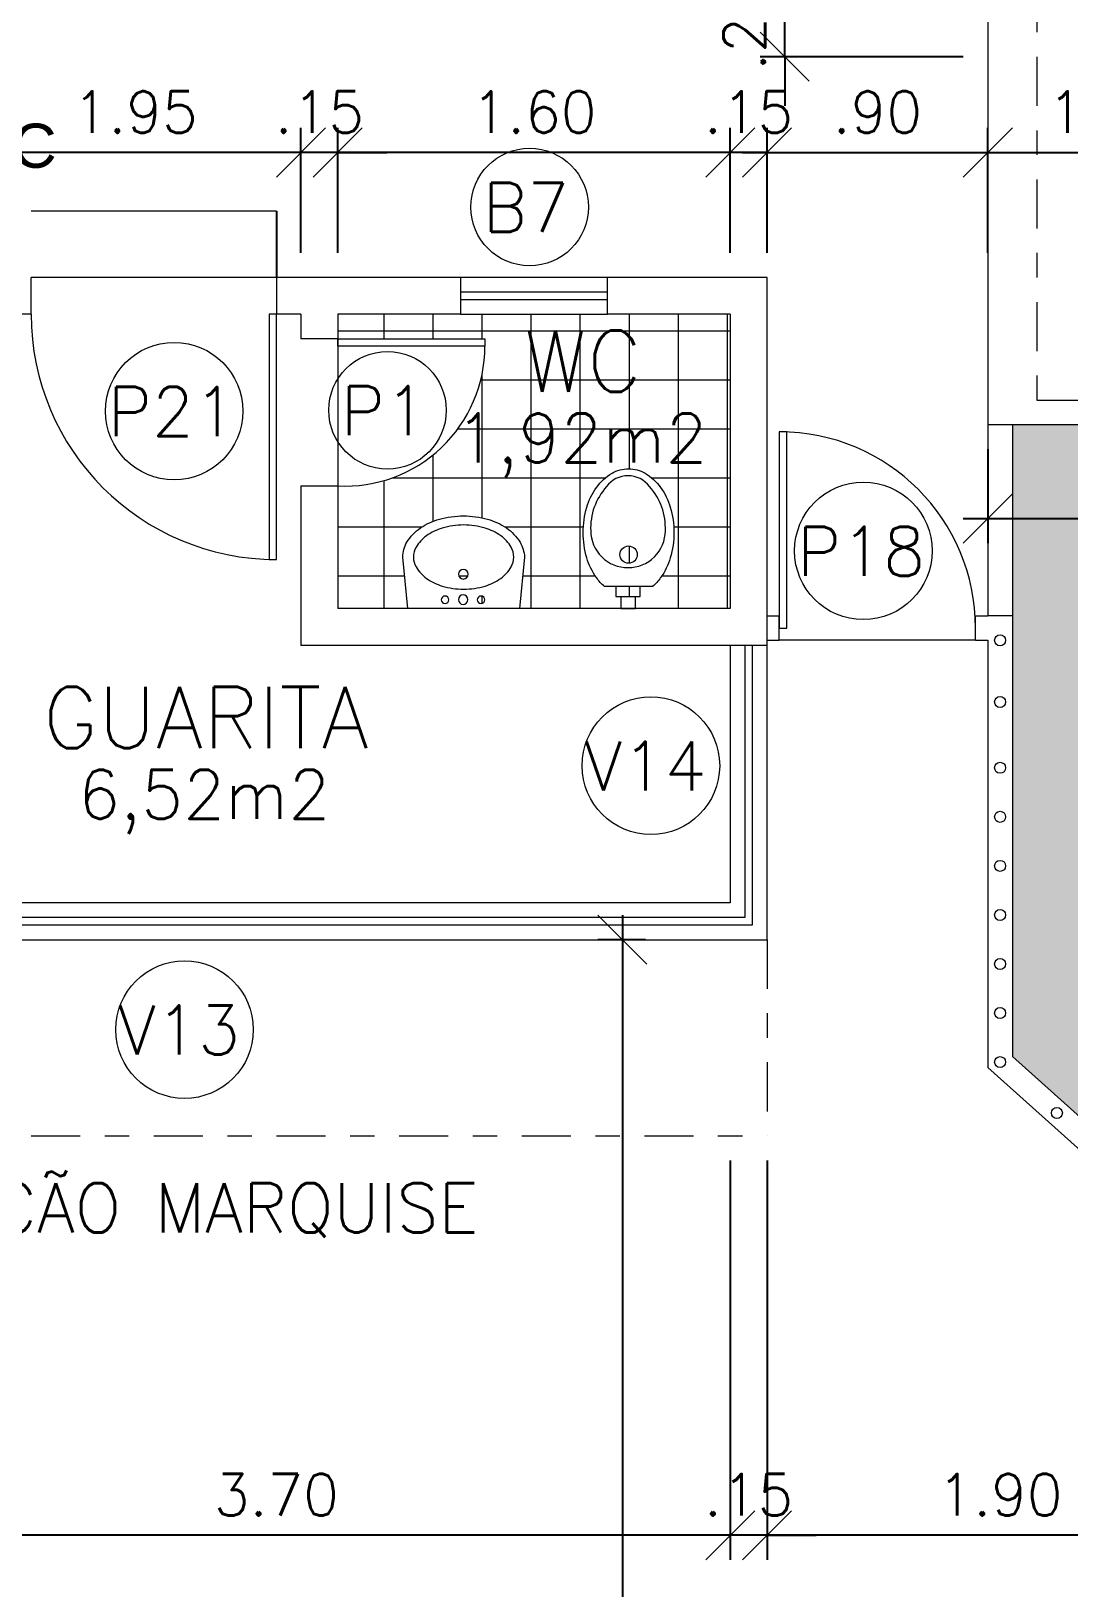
# Model space of a CAD drawing. Header units: millimetres. Extents: x 521 to 1055, y 261 to 520.
# Drawn here: x 581.42 to 585.65, y 455.47 to 461.82 of the extents above; entities that cross this region are included whole.
import ezdxf
from ezdxf.enums import TextEntityAlignment as Align

# ---------------------------------------------------------------- set-up
doc = ezdxf.new("R2010")
doc.units = ezdxf.units.MM
doc.linetypes.add('CONTINU', pattern=[0])
doc.linetypes.add('DASHDOT', pattern=[1, 0.5, -0.25, 0, -0.25])
doc.layers.add('0.1', color=8, linetype='Continuous', lineweight=13)
doc.layers.add('ppci', color=8, linetype='Continuous')
doc.styles.add('ROMANS', font='romans')
doc.styles.get("Standard").update_dxf_attribs({"font": 'romans.shx'})
doc.styles.add('STYLE1', font='sanss___.ttf')
doc.dimstyles.new('Fares Eng - 50', dxfattribs={"dimscale": 2, "dimtxt": 0.085, "dimasz": 0.1, "dimexe": 0.05, "dimexo": 0.05, "dimgap": 0.04, "dimtad": 1, "dimzin": 4, "dimdsep": 46, "dimtxsty": 'ROMANS', "dimblk1": 'OBLIQUE', "dimblk2": 'OBLIQUE', "dimsah": 1, "dimcen": 0.05, "dimdle": 0.05, "dimclrd": 8, "dimclre": 8, "dimclrt": 8, "dimaunit": 1, "dimadec": 0, "dimazin": 0, "dimtfac": 1, "dimtix": 1, "dimtmove": 2, "dimatfit": 0, "dimldrblk": 'OPEN90', "dimfxl": 1, "dimtolj": 1, "dimtzin": 0, "dimarcsym": 0})

# ---------------------------------------------------------------- blocks, each defined once
blk = doc.blocks.new('P60')
at = {"color": 252}
blk.add_lwpolyline([(-0.6000000000000227, 0.05960000000008298), (0, 0.05960000000008298), (0, 0.03000000000000114), (-0.6000000000000227, 0.03000000000000114)], close=True, dxfattribs=at)
at = {"color": 8}
blk.add_arc((-0.02886986666674457, 0.05960000000008306), 0.5711301333332781, 87.10253993610587, 180, dxfattribs=at)
blk = doc.blocks.new('Vaso')
for points in [[(0.02999999999997272, -0.04999999999995453), (0.02999999999997272, 0), (-0.02999999999997272, 0), (-0.02999999999997272, -0.04999999999995453)], [(0.04999999999995453, -0.09000000000014552), (0.04999999999995453, -0.04999999999995453), (-0.04999999999995453, -0.04999999999995453), (-0.04999999999995453, -0.09000000000014552)]]:
    blk.add_lwpolyline(points)
for points in [[(0.1828955200001019, -0.3100000000001728, -0.071776), (0.1680402599999979, -0.4129498500001318, -0.083144), (0.128710270000056, -0.4938477600001079, -0.106699), (0.06516211000007388, -0.5518467399999736, -0.132564), (-0.002104480000070907, -0.5700000000001637, -0.132564), (-0.06937106999998832, -0.5518467399999736, -0.106699), (-0.1329192299999704, -0.4938477600001079, -0.083144), (-0.1722492199999124, -0.4129498500001318, -0.071776), (-0.1871044800000163, -0.3100000000001728, -0.071776), (-0.1722492199999124, -0.2070501499999864, -0.083144), (-0.1329192299999704, -0.1261522400000104, -0.060171), (-0.09999999999990905, -0.09000000000014552), (0.09579103999999461, -0.09000000000014552, -0.060171), (0.128710270000056, -0.1261522400000104, -0.083144), (0.1680402599999979, -0.2070501499999864, -0.071776)], [(-0.08763701527800549, -0.4972033683313839, 0.2473999053505774), (0, -0.5413053001348089, 0.2473999053505774), (0.08763701527800549, -0.4972033683313839, 0.1978584598758542), (0.1521044799999345, -0.3175259839795217, 0.4183289460701766), (0, -0.1675407474929216, 0.4183289460701766), (-0.1521044799999345, -0.3175259839795217, 0.1978584598758542)]]:
    blk.add_lwpolyline(points, format="xyb", close=True)
blk.add_circle((-0.002104480000070907, -0.2200259839794398), 0.03525)
blk = doc.blocks.new('Cuba-emp')
blk.add_lwpolyline([(0.2100034834991149, 0.2482008336621746), (-7.105427357601002e-15, 0.227407372452717), (7.105427357601002e-15, -0.227407372452717), (0.2100034834991291, -0.2482008336621604, 0.1378156270121392), (0.2705880087187396, -0.2311785380375015, 0.1070411790707005), (0.3288221515426883, -0.1757097620058969, 0.0807505460992588), (0.3644727820534435, -0.09904874869174485, 0.06864280771685904), (0.3780384553094791, -0.0007008336622078559, 0.06864280771690003), (0.3644727820534364, 0.09764708136732558, 0.08075054609930853), (0.3288221515426741, 0.1743080946814768, 0.10704117907071), (0.2705880087187253, 0.2297768707130761, 0.1157522192348251), (0.2100034834991149, 0.2482008336621746)], format="xyb")
blk.add_lwpolyline([(0.2100034834991149, 0.2045185337481215, -0.1318273881114975), (0.2501415417997279, 0.1937487812531433, -0.1066332451029667), (0.2967372728202164, 0.1514795764228545, -0.08348179435471227), (0.328253700616866, 0.08706086194230345, -0.0722322283218027), (0.3408968663839005, 1.243449787580175e-14, -0.07223222832186973), (0.3282537006168731, -0.08706086194227858, -0.08348179435460365), (0.2967372728202307, -0.1514795764226058, -0.106633245102999), (0.2501415417997421, -0.1937487812531256, -0.1318273881114998), (0.2100034834991291, -0.2045185337481072, -0.1318273881114848), (0.1698654251985161, -0.1937487812531282, -0.1066332451030064), (0.1232696941780276, -0.151479576422612, -0.08348179435461947), (0.09175326638137804, -0.08706086194228746, -0.07223222832185378), (0.07911010061422985, 3.552713678800501e-15, -0.07223222832187323), (0.09175326638137093, 0.08706086194229457, -0.08348179435457351), (0.1232696941780134, 0.15147957642262, -0.1066332451030294), (0.1698654251985019, 0.1937487812531398, -0.1318273881114961)], format="xyb", close=True)
for centre, radius in [((0.03578416458526235, 0.0710594457912066), 0.01546869292730512), ((0.03651954001270497, -0.002319139823612204), 0.0193358661591314), ((0.03651954001270497, -0.002319139823612204), 0.0193358661591314), ((0.1402810526510621, -0.001433449959218791), 0.01977531766275002), ((0.03578416458526945, -0.07569772543820363), 0.01546869292730512)]:
    blk.add_circle(centre, radius)
blk = doc.blocks.new('ÁREA')
for p in [(4.97462945148186e-05, 0.003761569252461072), (0, 0)]:
    blk.add_attdef('COMPARTIMENTO', text='', height=0.0025).set_placement(p, align=Align.CENTER)
at = {"color": 1}
for p in [(-4.97462945148186e-05, -0.003761569252461072), (-9.94925890296372e-05, -0.007523138504922144)]:
    blk.add_attdef('ÁREA', text='', height=0.002, dxfattribs=at).set_placement(p, align=Align.CENTER)
blk = doc.blocks.new('_OBLIQUE')
at = {"color": 0, "linetype": 'ByBlock'}
blk.add_line((-0.5, -0.5), (0.5, 0.5), dxfattribs=at)
blk = doc.blocks.new('*D2629')
at = {"layer": '0.1', "color": 8, "linetype": 'CONTINU', "lineweight": -2, "transparency": 16777216}
for p, q in [((584.4953101724643, 461.9669216843539), (584.4953101724643, 462.1669216843539)), ((585.2232697461758, 461.9669216843539), (584.3953101724643, 461.9669216843539)), ((584.4953101724643, 461.7169216843538), (584.4953101724643, 461.9669216843539)), ((585.2232697461758, 461.7169216843538), (584.3953101724643, 461.7169216843538)), ((584.4953101724643, 461.7169216843538), (584.4953101724643, 461.5169216843539))]:
    blk.add_line(p, q, dxfattribs=at)
at = {"layer": 'DEFPOINTS', "color": 0, "linetype": 'CONTINU', "lineweight": -2, "transparency": 16777216}
for p in [(584.4953101724643, 461.9669216843539), (585.3232697461758, 461.9669216843539), (585.3232697461758, 461.7169216843538)]:
    blk.add_point(p, dxfattribs=at)
at = {"layer": '0.1', "color": 8, "linetype": 'CONTINU', "lineweight": -2, "transparency": 16777216, "xscale": 0.2, "yscale": 0.2, "zscale": 0.2}
for p, rotation in [((584.4953101724643, 461.9669216843539), 270), ((584.4953101724643, 461.7169216843538), 90)]:
    blk.add_blockref('_OBLIQUE', p, dxfattribs=dict(at, rotation=rotation))
at = {"layer": '0.1', "color": 8, "linetype": 'CONTINU', "transparency": 16777216, "insert": (584.3303101724642, 461.841921684354), "char_height": 0.17, "attachment_point": 5, "rotation": 90, "style": 'ROMANS'}
blk.add_mtext('\\A1;.25', dxfattribs=at)
blk = doc.blocks.new('_Open90')
at = {"color": 0, "linetype": 'ByBlock', "lineweight": -2}
for p, q in [((-0.5, 0.5), (0, 0)), ((0, 0), (-1, 0)), ((0, 0), (-0.5, -0.5))]:
    blk.add_line(p, q, dxfattribs=at)
blk = doc.blocks.new('*D2925')
at = {"layer": '0.1', "color": 8, "linetype": 'CONTINU', "lineweight": -2, "transparency": 16777216}
for p, q in [((584.4232697461762, 460.916921684354), (584.4232697461762, 461.4265988224426)), ((585.3232697461758, 460.916921684354), (585.3232697461758, 461.4265988224426)), ((584.3232697461762, 461.3265988224426), (585.4232697461758, 461.3265988224426))]:
    blk.add_line(p, q, dxfattribs=at)
at = {"layer": 'DEFPOINTS', "color": 0, "linetype": 'CONTINU', "lineweight": -2, "transparency": 16777216}
for p in [(585.3232697461758, 461.3265988224426), (584.4232697461762, 460.8169216843539), (585.3232697461758, 460.8169216843539)]:
    blk.add_point(p, dxfattribs=at)
at = {"layer": '0.1', "color": 8, "linetype": 'CONTINU', "lineweight": -2, "transparency": 16777216, "xscale": 0.2, "yscale": 0.2, "zscale": 0.2, "rotation": 180}
blk.add_blockref('_OBLIQUE', (584.4232697461762, 461.3265988224426), dxfattribs=at)
at = {"layer": '0.1', "color": 8, "linetype": 'CONTINU', "lineweight": -2, "transparency": 16777216, "xscale": 0.2, "yscale": 0.2, "zscale": 0.2}
blk.add_blockref('_OBLIQUE', (585.3232697461758, 461.3265988224426), dxfattribs=at)
at = {"layer": '0.1', "color": 8, "linetype": 'CONTINU', "transparency": 16777216, "insert": (584.873269746176, 461.4915988224426), "char_height": 0.17, "attachment_point": 5, "style": 'ROMANS'}
blk.add_mtext('\\A1;.90', dxfattribs=at)
blk = doc.blocks.new('*D2640')
at = {"layer": '0.1', "color": 8, "linetype": 'CONTINU', "lineweight": -2, "transparency": 16777216}
for p, q in [((586.3232697461763, 461.6169216843538), (586.3232697461763, 461.2265988224426)), ((585.3232697461758, 460.916921684354), (585.3232697461758, 461.4265988224426)), ((585.2232697461758, 461.3265988224426), (586.4232697461763, 461.3265988224426))]:
    blk.add_line(p, q, dxfattribs=at)
at = {"layer": 'DEFPOINTS', "color": 0, "linetype": 'CONTINU', "lineweight": -2, "transparency": 16777216}
for p in [(586.3232697461763, 461.7169216843538), (586.3232697461763, 461.3265988224426), (585.3232697461758, 460.8169216843539)]:
    blk.add_point(p, dxfattribs=at)
at = {"layer": '0.1', "color": 8, "linetype": 'CONTINU', "lineweight": -2, "transparency": 16777216, "xscale": 0.2, "yscale": 0.2, "zscale": 0.2, "rotation": 180}
blk.add_blockref('_OBLIQUE', (585.3232697461758, 461.3265988224426), dxfattribs=at)
at = {"layer": '0.1', "color": 8, "linetype": 'CONTINU', "lineweight": -2, "transparency": 16777216, "xscale": 0.2, "yscale": 0.2, "zscale": 0.2}
blk.add_blockref('_OBLIQUE', (586.3232697461763, 461.3265988224426), dxfattribs=at)
at = {"layer": '0.1', "color": 8, "linetype": 'CONTINU', "transparency": 16777216, "insert": (585.823269746176, 461.4915988224426), "char_height": 0.17, "attachment_point": 5, "style": 'ROMANS'}
blk.add_mtext('\\A1;1.00', dxfattribs=at)
blk = doc.blocks.new('*D2926')
at = {"layer": '0.1', "color": 8, "linetype": 'CONTINU', "lineweight": -2, "transparency": 16777216}
for p, q in [((584.2732697461763, 460.916921684354), (584.2732697461763, 461.4265988224426)), ((584.4232697461762, 460.916921684354), (584.4232697461762, 461.4265988224426)), ((584.2732697461763, 461.3265988224426), (584.0732697461763, 461.3265988224426)), ((584.4232697461762, 461.3265988224426), (584.2732697461763, 461.3265988224426)), ((584.4232697461762, 461.3265988224426), (584.6232697461762, 461.3265988224426))]:
    blk.add_line(p, q, dxfattribs=at)
at = {"layer": 'DEFPOINTS', "color": 0, "linetype": 'CONTINU', "lineweight": -2, "transparency": 16777216}
for p in [(584.2732697461763, 461.3265988224426), (584.2732697461763, 460.816921684354), (584.4232697461762, 460.816921684354)]:
    blk.add_point(p, dxfattribs=at)
at = {"layer": '0.1', "color": 8, "linetype": 'CONTINU', "lineweight": -2, "transparency": 16777216, "xscale": 0.2, "yscale": 0.2, "zscale": 0.2}
blk.add_blockref('_OBLIQUE', (584.2732697461763, 461.3265988224426), dxfattribs=at)
at = {"layer": '0.1', "color": 8, "linetype": 'CONTINU', "lineweight": -2, "transparency": 16777216, "xscale": 0.2, "yscale": 0.2, "zscale": 0.2, "rotation": 180}
blk.add_blockref('_OBLIQUE', (584.4232697461762, 461.3265988224426), dxfattribs=at)
at = {"layer": '0.1', "color": 8, "linetype": 'CONTINU', "transparency": 16777216, "insert": (584.3482697461762, 461.4915988224426), "char_height": 0.17, "attachment_point": 5, "style": 'ROMANS'}
blk.add_mtext('\\A1;.15', dxfattribs=at)
blk = doc.blocks.new('*D2641')
at = {"layer": '0.1', "color": 8, "linetype": 'CONTINU', "lineweight": -2, "transparency": 16777216}
for p, q in [((582.6732697461762, 460.916921684354), (582.6732697461762, 461.4265988224426)), ((584.2732697461763, 460.916921684354), (584.2732697461763, 461.4265988224426)), ((584.3732697461763, 461.3265988224426), (582.5732697461762, 461.3265988224426))]:
    blk.add_line(p, q, dxfattribs=at)
at = {"layer": 'DEFPOINTS', "color": 0, "linetype": 'CONTINU', "lineweight": -2, "transparency": 16777216}
for p in [(582.6732697461762, 461.3265988224426), (582.6732697461762, 460.8169216843539), (584.2732697461763, 460.816921684354)]:
    blk.add_point(p, dxfattribs=at)
at = {"layer": '0.1', "color": 8, "linetype": 'CONTINU', "lineweight": -2, "transparency": 16777216, "xscale": 0.2, "yscale": 0.2, "zscale": 0.2, "rotation": 180}
blk.add_blockref('_OBLIQUE', (582.6732697461762, 461.3265988224426), dxfattribs=at)
at = {"layer": '0.1', "color": 8, "linetype": 'CONTINU', "lineweight": -2, "transparency": 16777216, "xscale": 0.2, "yscale": 0.2, "zscale": 0.2}
blk.add_blockref('_OBLIQUE', (584.2732697461763, 461.3265988224426), dxfattribs=at)
at = {"layer": '0.1', "color": 8, "linetype": 'CONTINU', "transparency": 16777216, "insert": (583.4732697461762, 461.4915988224426), "char_height": 0.17, "attachment_point": 5, "style": 'ROMANS'}
blk.add_mtext('\\A1;1.60', dxfattribs=at)
blk = doc.blocks.new('*D2642')
at = {"layer": '0.1', "color": 8, "linetype": 'CONTINU', "lineweight": -2, "transparency": 16777216}
for p, q in [((582.5232697461763, 460.916921684354), (582.5232697461763, 461.4265988224426)), ((582.6732697461762, 460.916921684354), (582.6732697461762, 461.4265988224426)), ((582.5232697461763, 461.3265988224426), (582.3232697461763, 461.3265988224426)), ((582.6732697461762, 461.3265988224426), (582.5232697461763, 461.3265988224426)), ((582.6732697461762, 461.3265988224426), (582.8732697461762, 461.3265988224426))]:
    blk.add_line(p, q, dxfattribs=at)
at = {"layer": 'DEFPOINTS', "color": 0, "linetype": 'CONTINU', "lineweight": -2, "transparency": 16777216}
for p in [(582.5232697461763, 461.3265988224426), (582.5232697461763, 460.8169216843539), (582.6732697461762, 460.8169216843539)]:
    blk.add_point(p, dxfattribs=at)
at = {"layer": '0.1', "color": 8, "linetype": 'CONTINU', "lineweight": -2, "transparency": 16777216, "xscale": 0.2, "yscale": 0.2, "zscale": 0.2}
blk.add_blockref('_OBLIQUE', (582.5232697461763, 461.3265988224426), dxfattribs=at)
at = {"layer": '0.1', "color": 8, "linetype": 'CONTINU', "lineweight": -2, "transparency": 16777216, "xscale": 0.2, "yscale": 0.2, "zscale": 0.2, "rotation": 180}
blk.add_blockref('_OBLIQUE', (582.6732697461762, 461.3265988224426), dxfattribs=at)
at = {"layer": '0.1', "color": 8, "linetype": 'CONTINU', "transparency": 16777216, "insert": (582.5982697461762, 461.4915988224426), "char_height": 0.17, "attachment_point": 5, "style": 'ROMANS'}
blk.add_mtext('\\A1;.15', dxfattribs=at)
blk = doc.blocks.new('*D2643')
at = {"layer": '0.1', "color": 8, "linetype": 'CONTINU', "lineweight": -2, "transparency": 16777216}
for p, q in [((580.573269746176, 460.916921684354), (580.573269746176, 461.4265988224426)), ((582.5232697461763, 460.916921684354), (582.5232697461763, 461.4265988224426)), ((582.6232697461763, 461.3265988224426), (580.473269746176, 461.3265988224426))]:
    blk.add_line(p, q, dxfattribs=at)
at = {"layer": 'DEFPOINTS', "color": 0, "linetype": 'CONTINU', "lineweight": -2, "transparency": 16777216}
for p in [(580.573269746176, 461.3265988224426), (580.573269746176, 460.816921684354), (582.5232697461763, 460.8169216843539)]:
    blk.add_point(p, dxfattribs=at)
at = {"layer": '0.1', "color": 8, "linetype": 'CONTINU', "lineweight": -2, "transparency": 16777216, "xscale": 0.2, "yscale": 0.2, "zscale": 0.2, "rotation": 180}
blk.add_blockref('_OBLIQUE', (580.573269746176, 461.3265988224426), dxfattribs=at)
at = {"layer": '0.1', "color": 8, "linetype": 'CONTINU', "lineweight": -2, "transparency": 16777216, "xscale": 0.2, "yscale": 0.2, "zscale": 0.2}
blk.add_blockref('_OBLIQUE', (582.5232697461763, 461.3265988224426), dxfattribs=at)
at = {"layer": '0.1', "color": 8, "linetype": 'CONTINU', "transparency": 16777216, "insert": (581.8475685998851, 461.4915988224426), "char_height": 0.17, "attachment_point": 5, "style": 'ROMANS'}
blk.add_mtext('\\A1;1.95', dxfattribs=at)
blk = doc.blocks.new('*D2935')
at = {"layer": '0.1', "color": 8, "linetype": 'CONTINU', "lineweight": -2, "transparency": 16777216}
for p, q in [((584.4232697461752, 457.2169216843516), (584.4232697461752, 455.5885039877889)), ((586.3232697461763, 457.2169216843516), (586.3232697461763, 455.5885039877889)), ((586.4232697461763, 455.6885039877889), (584.3232697461751, 455.6885039877889))]:
    blk.add_line(p, q, dxfattribs=at)
at = {"layer": 'DEFPOINTS', "color": 0, "linetype": 'CONTINU', "lineweight": -2, "transparency": 16777216}
for p in [(584.4232697461752, 457.3169216843517), (586.3232697461763, 457.3169216843517), (584.4232697461752, 455.6885039877889)]:
    blk.add_point(p, dxfattribs=at)
at = {"layer": '0.1', "color": 8, "linetype": 'CONTINU', "lineweight": -2, "transparency": 16777216, "xscale": 0.2, "yscale": 0.2, "zscale": 0.2, "rotation": 180}
blk.add_blockref('_OBLIQUE', (584.4232697461752, 455.6885039877889), dxfattribs=at)
at = {"layer": '0.1', "color": 8, "linetype": 'CONTINU', "lineweight": -2, "transparency": 16777216, "xscale": 0.2, "yscale": 0.2, "zscale": 0.2}
blk.add_blockref('_OBLIQUE', (586.3232697461763, 455.6885039877889), dxfattribs=at)
at = {"layer": '0.1', "color": 8, "linetype": 'CONTINU', "transparency": 16777216, "insert": (585.3732697461758, 455.8535039877889), "char_height": 0.17, "attachment_point": 5, "style": 'ROMANS'}
blk.add_mtext('\\A1;1.90', dxfattribs=at)
blk = doc.blocks.new('*D2647')
at = {"layer": '0.1', "color": 8, "linetype": 'CONTINU', "lineweight": -2, "transparency": 16777216}
for p, q in [((584.2732697461756, 457.2169216843517), (584.2732697461756, 455.5885039877889)), ((584.4232697461755, 457.2169216843516), (584.4232697461755, 455.5885039877889)), ((584.2732697461756, 455.6885039877889), (584.0732697461756, 455.6885039877889)), ((584.4232697461755, 455.6885039877889), (584.2732697461756, 455.6885039877889)), ((584.4232697461755, 455.6885039877889), (584.6232697461755, 455.6885039877889))]:
    blk.add_line(p, q, dxfattribs=at)
at = {"layer": 'DEFPOINTS', "color": 0, "linetype": 'CONTINU', "lineweight": -2, "transparency": 16777216}
for p in [(584.2732697461756, 457.3169216843517), (584.4232697461755, 457.3169216843517), (584.2732697461756, 455.6885039877889)]:
    blk.add_point(p, dxfattribs=at)
at = {"layer": '0.1', "color": 8, "linetype": 'CONTINU', "lineweight": -2, "transparency": 16777216, "xscale": 0.2, "yscale": 0.2, "zscale": 0.2}
blk.add_blockref('_OBLIQUE', (584.2732697461756, 455.6885039877889), dxfattribs=at)
at = {"layer": '0.1', "color": 8, "linetype": 'CONTINU', "lineweight": -2, "transparency": 16777216, "xscale": 0.2, "yscale": 0.2, "zscale": 0.2, "rotation": 180}
blk.add_blockref('_OBLIQUE', (584.4232697461755, 455.6885039877889), dxfattribs=at)
at = {"layer": '0.1', "color": 8, "linetype": 'CONTINU', "transparency": 16777216, "insert": (584.3482697461756, 455.8535039877889), "char_height": 0.17, "attachment_point": 5, "style": 'ROMANS'}
blk.add_mtext('\\A1;.15', dxfattribs=at)
blk = doc.blocks.new('*D2648')
at = {"layer": '0.1', "color": 8, "linetype": 'CONTINU', "lineweight": -2, "transparency": 16777216}
for p, q in [((580.5732697461754, 457.2169216843517), (580.5732697461754, 455.5885039877889)), ((584.2732697461756, 457.2169216843517), (584.2732697461756, 455.5885039877889)), ((584.3732697461757, 455.6885039877889), (580.4732697461753, 455.6885039877889))]:
    blk.add_line(p, q, dxfattribs=at)
at = {"layer": 'DEFPOINTS', "color": 0, "linetype": 'CONTINU', "lineweight": -2, "transparency": 16777216}
for p in [(580.5732697461754, 457.3169216843517), (584.2732697461756, 457.3169216843517), (580.5732697461754, 455.6885039877889)]:
    blk.add_point(p, dxfattribs=at)
at = {"layer": '0.1', "color": 8, "linetype": 'CONTINU', "lineweight": -2, "transparency": 16777216, "xscale": 0.2, "yscale": 0.2, "zscale": 0.2, "rotation": 180}
blk.add_blockref('_OBLIQUE', (580.5732697461754, 455.6885039877889), dxfattribs=at)
at = {"layer": '0.1', "color": 8, "linetype": 'CONTINU', "lineweight": -2, "transparency": 16777216, "xscale": 0.2, "yscale": 0.2, "zscale": 0.2}
blk.add_blockref('_OBLIQUE', (584.2732697461756, 455.6885039877889), dxfattribs=at)
at = {"layer": '0.1', "color": 8, "linetype": 'CONTINU', "transparency": 16777216, "insert": (582.4232697461755, 455.8535039877889), "char_height": 0.17, "attachment_point": 5, "style": 'ROMANS'}
blk.add_mtext('\\A1;3.70', dxfattribs=at)
blk = doc.blocks.new('*D3020')
at = {"layer": '0.1', "color": 8, "linetype": 'CONTINU', "lineweight": -2, "transparency": 16777216}
for p, q in [((585.3232697461758, 460.1169216843539), (585.3232697461758, 459.7342019978419)), ((589.1232697461763, 460.1169216843538), (589.1232697461763, 459.7342019978419)), ((585.2232697461758, 459.8342019978419), (589.2232697461764, 459.8342019978419))]:
    blk.add_line(p, q, dxfattribs=at)
at = {"layer": 'DEFPOINTS', "color": 0, "linetype": 'CONTINU', "lineweight": -2, "transparency": 16777216}
for p in [(585.3232697461758, 460.2169216843539), (589.1232697461763, 460.2169216843538), (589.1232697461763, 459.8342019978419)]:
    blk.add_point(p, dxfattribs=at)
at = {"layer": '0.1', "color": 8, "linetype": 'CONTINU', "lineweight": -2, "transparency": 16777216, "xscale": 0.2, "yscale": 0.2, "zscale": 0.2, "rotation": 180}
blk.add_blockref('_OBLIQUE', (585.3232697461758, 459.8342019978419), dxfattribs=at)
at = {"layer": '0.1', "color": 8, "linetype": 'CONTINU', "lineweight": -2, "transparency": 16777216, "xscale": 0.2, "yscale": 0.2, "zscale": 0.2}
blk.add_blockref('_OBLIQUE', (589.1232697461763, 459.8342019978419), dxfattribs=at)
at = {"layer": '0.1', "color": 8, "linetype": 'CONTINU', "transparency": 16777216, "insert": (587.2232697461761, 459.9992019978419), "char_height": 0.17, "attachment_point": 5, "style": 'ROMANS'}
blk.add_mtext('\\A1;3.80', dxfattribs=at)
blk = doc.blocks.new('*D3021')
at = {"layer": '0.1', "color": 8, "linetype": 'CONTINU', "lineweight": -2, "transparency": 16777216}
blk.add_arc((585.3232697461763, 481.0039453997321), 1.050426947371399, 89.99999999999913, 134.999999999998, dxfattribs=at)
at = {"layer": 'DEFPOINTS', "color": 0, "linetype": 'CONTINU', "lineweight": -2, "transparency": 16777216}
for p in [(585.3232697461763, 486.7169216843539), (580.229323072995, 486.0978920729137), (585.0513992467077, 482.0185799168281), (585.2497812194192, 481.077433926489), (585.3232697461759, 460.216921684354)]:
    blk.add_point(p, dxfattribs=at)
at = {"layer": '0.1', "color": 8, "linetype": 'CONTINU', "lineweight": -2, "transparency": 16777216, "xscale": 0.2, "yscale": 0.2, "zscale": 0.2}
for p, rotation in [((585.3232697461763, 482.0543723471035), 359.9999999999991), ((584.5805057285488, 481.7467094173595), 224.999999999998)]:
    blk.add_blockref('_OBLIQUE', p, dxfattribs=dict(at, rotation=rotation))
at = {"layer": '0.1', "color": 8, "linetype": 'CONTINU', "transparency": 16777216, "insert": (584.8581459901671, 482.1268534796712), "char_height": 0.17, "attachment_point": 5, "rotation": 22.499999999998398, "style": 'ROMANS'}
blk.add_mtext('\\A1;45°', dxfattribs=at)
blk = doc.blocks.new('*D3072')
at = {"layer": '0.1', "color": 8, "linetype": 'CONTINU', "lineweight": -2, "transparency": 16777216}
for p, q in [((583.833614633566, 458.2169216843519), (583.833614633566, 452.9200024021749)), ((583.927059693864, 458.1169216843519), (583.7336146335659, 458.1169216843519)), ((583.9554444043307, 453.020002402175), (583.7336146335659, 453.020002402175))]:
    blk.add_line(p, q, dxfattribs=at)
at = {"layer": 'DEFPOINTS', "color": 0, "linetype": 'CONTINU', "lineweight": -2, "transparency": 16777216}
for p in [(584.027059693864, 458.1169216843519), (583.833614633566, 453.020002402175), (584.0554444043307, 453.020002402175)]:
    blk.add_point(p, dxfattribs=at)
at = {"layer": '0.1', "color": 8, "linetype": 'CONTINU', "lineweight": -2, "transparency": 16777216, "xscale": 0.2, "yscale": 0.2, "zscale": 0.2}
for p, rotation in [((583.833614633566, 458.1169216843519), 90), ((583.833614633566, 453.020002402175), 270)]:
    blk.add_blockref('_OBLIQUE', p, dxfattribs=dict(at, rotation=rotation))
at = {"layer": '0.1', "color": 8, "linetype": 'CONTINU', "lineweight": -2, "transparency": 16777216, "insert": (583.5618553013992, 454.7818190689276), "char_height": 0.17, "attachment_point": 5, "rotation": 90, "style": 'ROMANS'}
blk.add_mtext('\\A1;5.10', dxfattribs=at)

msp = doc.modelspace()

# ---------------------------------------------------------------- hatches: boundary and pattern name
at = {"layer": '0.1', "linetype": 'CONTINU'}
h = msp.add_hatch(dxfattribs=at)
h.set_pattern_fill('_USER', color=8, scale=0.2, style=0, double=1, pattern_type=0)
h.set_pattern_definition([(0, (-0.7382471170010376, 0), (0, 0.2), []), (90, (-0.7382471170010376, 0), (-0.2, 1.224606353822377e-17), [])])
h.paths.add_polyline_path([(584.2732697461763, 460.666921684354), (583.7732697461763, 460.666921684354), (583.1732697461762, 460.6669216843539), (582.6732697461763, 460.666921684354), (582.6732697461763, 460.5669216843538), (583.2732697461763, 460.5669216843539), (583.2732697461763, 460.5373216843538, -0.4291040067102473), (582.6732697461764, 459.9669216843538), (582.6732697461763, 459.466921684354), (583.8265390781055, 459.466921684354), (583.8265390781055, 459.5169216843539), (583.8865390781056, 459.516921684354), (583.8865390781053, 459.4669216843539), (584.2732697461763, 459.466921684354)])
h.paths.add_polyline_path([(584.0287892183651, 459.8798684118995), (584.0287891947474, 459.8798684920363, 2.157654059610564e-06), (584.028788306238, 459.8798715067609), (584.0287882951803, 459.8798715442787, -2.220125283500459e-06), (584.0287892094151, 459.8798684422678, 3.043960542660934e-06), (584.0287882719888, 459.8798716229665), (584.0287882891109, 459.8798715648718), (584.0287883905636, 459.8798712206477), (584.0287883346577, 459.8798714103332, -2.145994400675252e-06)], flags=0)
h.paths.add_polyline_path([(583.2047703438178, 459.6072027370051, -1), (583.1652197084924, 459.6072027370051, -1)], flags=16)
h.paths.add_polyline_path([(583.2729566148329, 459.5027058489393, -1), (583.2420192289782, 459.5027058489393, -1)], flags=16)
h.paths.add_polyline_path([(583.8938935581056, 459.6869476683334, -1), (583.8233935581055, 459.6869476683334, -1)], flags=0)
h.paths.add_polyline_path([(583.2034452024499, 459.5034412243667, -1), (583.1647734701315, 459.5034412243667, -1)], flags=16)
h.paths.add_polyline_path([(583.1261994436035, 459.5027058489393, -1), (583.0952620577488, 459.5027058489393, -1)], flags=16)
h.paths.add_polyline_path([(583.3722043510143, 460.2881965031174), (583.9733948272047, 460.2881965031174), (583.9733948272047, 460.6631965031174), (583.3722043510143, 460.6631965031174)], flags=24)
h.paths.add_polyline_path([(583.0780715117452, 459.9651225953752), (584.2542619879358, 459.9651225953752), (584.2542619879358, 460.322265452518), (583.0780715117452, 460.322265452518)], flags=24)
edge = h.paths.add_edge_path(flags=16)
edge.add_arc((584.037804196222, 459.7769214339537), 0.3641606381167727, 163.5782748653673, 179.999960602859, ccw=False)
edge.add_arc((583.9497286549366, 459.8028793488653), 0.2723395385858779, 144.5667168692639, 163.5781902089613, ccw=False)
edge.add_arc((583.8939496963449, 459.8425681996944), 0.2038815434230515, 120.2052823623753, 144.56672184459, ccw=False)
edge.add_arc((583.8586435437768, 459.903217516311), 0.1337041680431426, 89.99999385975178, 120.2053114872979, ccw=False)
edge.add_arc((583.8586435724342, 459.9032175163114), 0.1337041680427554, 59.79468851265841, 90.00000614019962, ccw=False)
edge.add_arc((583.823337419866, 459.8425681996944), 0.2038815434230601, 35.433278155409994, 59.79471763762467, ccw=False)
edge.add_arc((583.7675584612742, 459.8028793488653), 0.2723395385858707, 16.42180979103881, 35.43328313073607, ccw=False)
edge.add_arc((583.6794829199888, 459.7769214339537), 0.3641606381167788, 3.939714088119217e-05, 16.42172513463271, ccw=False)
edge.add_arc((583.679482919988, 459.7769219347545), 0.3641606381175685, 343.57827486538554, 359.9999606028769, ccw=False)
edge.add_arc((583.7675584612742, 459.7509640198427), 0.2723395385858779, 324.5667168692639, 343.5781902089613, ccw=False)
edge.add_arc((583.8233362766807, 459.7112762620283), 0.2038831085606229, 310.79308703992695, 324.56665782429025, ccw=False)
edge.add_line((583.9565390781054, 459.5569216843541), (583.7607480381055, 459.5569216843541))
edge.add_arc((583.8939508395301, 459.7112762620283), 0.2038831085606259, 215.4333421757097, 229.206912960073, ccw=False)
edge.add_arc((583.9497286549366, 459.7509640198427), 0.2723395385858707, 196.4218097910387, 215.4332831307361, ccw=False)
edge.add_arc((584.0378041962229, 459.7769219347545), 0.3641606381175744, 180.0000393971231, 196.4217251346145, ccw=False)
edge = h.paths.add_edge_path()
edge.add_line((583.4346293097765, 459.6769251678531), (583.413835848567, 459.466921684354))
edge.add_line((583.413835848567, 459.466921684354), (582.9590211036616, 459.466921684354))
edge.add_line((582.9590211036616, 459.466921684354), (582.9382276424521, 459.6769251678531))
edge.add_arc((583.054552823607, 459.6769251678531), 0.1163251811548207, 148.612702836135, 180, ccw=False)
edge.add_arc((583.1174347015132, 459.6385610387796), 0.1899861407506768, 124.1737272449669, 148.6127028361566, ccw=False)
edge.add_arc((583.1587022414354, 459.5777777624141), 0.2634546138323976, 105.70713381772819, 124.1737272450641, ccw=False)
edge.add_arc((583.1857276424515, 459.4816777689545), 0.3632823707089864, 89.99999999991041, 105.70713381751389, ccw=False)
edge.add_arc((583.1857276424527, 459.4816777689547), 0.3632823707088164, 74.2928661824788, 90.00000000008959, ccw=False)
edge.add_arc((583.2127530434689, 459.5777777624143), 0.2634546138322055, 55.826272754935474, 74.29286618228548, ccw=False)
edge.add_arc((583.254020583391, 459.6385610387796), 0.1899861407506669, 31.387297163843414, 55.826272755033074, ccw=False)
edge.add_arc((583.3169024612972, 459.6769251678531), 0.1163251811548238, 0, 31.387297163865128, ccw=False)
h.paths.add_polyline_path([(583.0780715117452, 459.9651225953752), (584.2542619879358, 459.9651225953752), (584.2542619879358, 460.322265452518), (583.0780715117452, 460.322265452518)], flags=8)
h.paths.add_polyline_path([(583.3722043510143, 460.2881965031174), (583.9733948272047, 460.2881965031174), (583.9733948272047, 460.6631965031174), (583.3722043510143, 460.6631965031174)], flags=8)
at = {"layer": '0.1', "linetype": 'CONTINU', "lineweight": -2}
h = msp.add_hatch(dxfattribs=at)
h.set_pattern_fill('AR-SAND,_O', color=8, scale=0.005, double=1)
h.set_pattern_definition([(37.50000000000001, (143.7004014686074, 358.238719848207), (-0.008000156479920228, 0.2447066186646712), [0, -0.19304, 0, -0.2159, 0, -0.206375]), (7.499999999999999, (143.7004014686074, 358.238719848207), (0.2247616415690013, 0.3584125502841771), [0, -0.10414, 0, -0.17399, 0, -0.06667500000000001]), (327.5, (143.5441914686074, 358.238719848207), (0.395496185120729, 0.0007185923392728455), [0, -0.0635, 0, -0.2286, 0, -0.29845]), (317.5, (143.5441914686074, 358.238719848207), (0.3817782262361486, 0.1114646616286081), [0, -0.03175, 0, -0.14986, 0, -0.17145])])
h.paths.add_polyline_path([(593.5124686875356, 453.1712322538547), (595.4732697461766, 453.1812498840052), (595.4732697461764, 456.216921684354), (595.4732697461764, 456.716921684354), (593.5124686875356, 456.716921684354)])
h.paths.add_polyline_path([(593.5124686875356, 453.1712322538547), (593.5124686875356, 456.7169216843539), (589.123269746176, 456.716921684354), (589.123269746176, 457.2499216843539), (589.1232697461761, 457.8499216843539), (589.1232697461762, 458.3836216843538), (589.1232697461762, 458.9836216843537), (589.1232697461763, 459.5169216843538), (589.1232697461764, 460.2169216843538), (585.423269746176, 460.2169216843539), (585.4232697461757, 459.1583430405911), (585.4232697461757, 457.6401593830523), (590.425692865661, 453.1554620774747)])
h.paths.add_polyline_path([(591.208641330078, 454.6726001238606), (593.9086413300779, 454.6726001238606), (593.9086413300779, 455.0297429810034), (591.208641330078, 455.0297429810034)], flags=24)
h.paths.add_polyline_path([(591.8641862029056, 454.3436975353271), (593.2594242981437, 454.3436975353271), (593.2594242981437, 454.7008403924699), (591.8641862029056, 454.7008403924699)], flags=8)
h.paths.add_polyline_path([(593.9435078414144, 456.0385039877889), (594.4530316509383, 456.0385039877889), (594.4530316509383, 455.7385039877889), (593.9435078414144, 455.7385039877889)], flags=24)
h.paths.add_polyline_path([(591.208641330078, 454.6726001238606), (593.9086413300779, 454.6726001238606), (593.9086413300779, 455.0297429810034), (591.208641330078, 455.0297429810034)], flags=9)
h.paths.add_polyline_path([(591.8641862029056, 454.3436975353271), (593.2594242981437, 454.3436975353271), (593.2594242981437, 454.7008403924699), (591.8641862029056, 454.7008403924699)], flags=24)
h.paths.add_polyline_path([(587.7808179526686, 459.1871597795921), (587.7808179526686, 459.6966835891159), (588.0808179526687, 459.6966835891159), (588.0808179526687, 459.1871597795921)], flags=24)
h.paths.add_polyline_path([(587.7808179526686, 457.7621597795923), (587.7808179526686, 458.471683589116), (588.0808179526687, 458.471683589116), (588.0808179526687, 457.7621597795923)], flags=24)
h.paths.add_polyline_path([(587.7808179526685, 456.8371597795921), (587.7808179526685, 457.3466835891159), (588.0808179526684, 457.3466835891159), (588.0808179526684, 456.8371597795921)], flags=24)
h.paths.add_polyline_path([(587.1559110494212, 458.862159779592), (587.1559110494212, 459.5716835891158), (587.4559110494213, 459.5716835891158), (587.4559110494213, 458.862159779592)], flags=24)
h.paths.add_polyline_path([(592.0185078414145, 456.0385039877889), (592.7280316509383, 456.0385039877889), (592.7280316509383, 455.7385039877889), (592.0185078414145, 455.7385039877889)], flags=24)
h.paths.add_polyline_path([(590.2935078414146, 456.0385039877889), (590.8030316509382, 456.0385039877889), (590.8030316509382, 455.7385039877889), (590.2935078414146, 455.7385039877889)], flags=24)
h.paths.add_polyline_path([(589.5327935557002, 456.0385039877889), (590.2137459366525, 456.0385039877889), (590.2137459366525, 455.7385039877889), (589.5327935557002, 455.7385039877889)], flags=24)
h.paths.add_polyline_path([(587.4935078414143, 456.0385039877889), (588.2030316509381, 456.0385039877889), (588.2030316509381, 455.7385039877889), (587.4935078414143, 455.7385039877889)], flags=24)
h.paths.add_polyline_path([(586.8685078414142, 460.1842019978419), (587.578031650938, 460.1842019978419), (587.578031650938, 459.8842019978419), (586.8685078414142, 459.8842019978419)], flags=24)

# ---------------------------------------------------------------- linework, layer by layer
at = {"layer": '0.1', "color": 8, "linetype": 'DASHDOT', "ltscale": 0.4}
for p, q in [((585.5232697461761, 489.7169216843539), (585.5232697461761, 460.3169216843539)), ((585.5232697461761, 460.3169216843539), (598.1732697461763, 460.3169216843542)), ((584.4232697461756, 458.1169216843517), (584.4232697461752, 457.3169216843517)), ((580.4232697461746, 457.3169216843539), (584.4232697461752, 457.3169216843517))]:
    msp.add_line(p, q, dxfattribs=at)
at = {"layer": '0.1', "color": 8}
for p, q in [((585.3232697461763, 486.7169216843538), (585.3232697461758, 460.2169216843539)), ((582.4232697461762, 461.0869216843539), (581.4232697461764, 461.0869216843539)), ((582.4232697461762, 460.8169216843539), (581.4232697461764, 460.8169216843539)), ((583.7732697461761, 460.816921684354), (583.1732697461762, 460.8169216843542)), ((583.7732697461762, 460.756921684354), (583.1732697461762, 460.7569216843543)), ((583.1732697461762, 460.7269216843538), (583.7732697461762, 460.7269216843535)), ((583.1732697461762, 460.6669216843539), (583.7732697461762, 460.6669216843536)), ((582.6732697461763, 460.5669216843539), (582.6732697461762, 459.9669216843539)), ((585.3232697461758, 460.2169216843539), (589.1232697461763, 460.2169216843538)), ((585.3232697461758, 460.2169216843539), (585.3232697461758, 459.4376323624726)), ((585.423269746176, 460.216921684354), (585.4232697461757, 459.1583430405911)), ((584.4232697461762, 459.4376323624726), (584.4732697461761, 459.4376323624726)), ((584.4732697461762, 459.3376323624726), (584.4732697461761, 459.4376323624726)), ((585.2732697461762, 459.3376323624726), (585.2732697461761, 459.4376323624726)), ((585.2732697461761, 459.4376323624726), (585.3232697461757, 459.4376323624726)), ((585.4232697461758, 459.4376323624726), (585.3232697461758, 459.4376323624726)), ((584.2732697461759, 459.3169216843539), (584.2732697461755, 458.2669216843533)), ((584.3332697461758, 459.3169216843539), (584.3332697461751, 458.2069216843524)), ((584.3632697461757, 458.1769216843518), (584.3632697461762, 459.3169216843539)), ((584.4232697461762, 459.3376323624726), (584.4732697461762, 459.3376323624726)), ((584.4232697461756, 458.1169216843517), (584.4232697461762, 459.3169216843539)), ((585.2732697461762, 459.3376323624726), (584.4732697461762, 459.3376323624726)), ((585.2732697461762, 459.3376323624726), (585.3232697461757, 459.3376323624726)), ((585.3232697461758, 459.3376323624726), (585.3232697461758, 457.5955071942876)), ((585.4232697461758, 459.3376323624726), (585.4232697461758, 457.6401593830524)), ((584.2732697461755, 458.2669216843533), (580.573269746175, 458.266921684354)), ((580.4832697461748, 458.1769216843538), (584.3632697461757, 458.1769216843518)), ((584.3332697461751, 458.2069216843524), (580.5132697461752, 458.2069216843543)), ((580.423269746175, 458.1169216843539), (584.4232697461756, 458.1169216843517)), ((590.3876484416797, 453.0552664054417), (585.3232697461758, 457.5955071942876)), ((590.4256928656608, 453.1554620774747), (585.4232697461758, 457.6401593830524))]:
    msp.add_line(p, q, dxfattribs=at)
at = {"layer": '0.1', "color": 8, "linetype": 'CONTINU', "lineweight": -2}
msp.add_line((582.4232697461762, 461.0869216843539), (582.4232697461762, 460.816921684354), dxfattribs=at)
at = {"layer": '0.1', "color": 7}
for p, q in [((581.4232697461764, 460.6669216843539), (581.4232697461764, 460.8169216843539)), ((583.1732697461762, 460.8169216843539), (582.4232697461762, 460.8169216843539)), ((582.4232697461762, 460.8169216843539), (582.4232697461762, 460.6669216843539)), ((583.1732697461762, 460.8169216843539), (583.1732697461762, 460.6669216843539)), ((584.4232697461762, 460.8169216843539), (583.7732697461763, 460.8169216843539)), ((583.7732697461762, 460.6669216843539), (583.7732697461763, 460.8169216843539)), ((584.4232697461762, 459.3169216843539), (584.4232697461762, 460.8169216843539)), ((581.4232697461764, 460.6669216843539), (580.5732697461763, 460.6669216843539)), ((582.5232697461763, 460.6669216843539), (582.4232697461763, 460.6669216843539)), ((582.5232697461763, 460.6669216843538), (582.5232697461763, 460.5669216843539)), ((582.6732697461763, 460.6669216843539), (582.6732697461763, 460.5669216843539)), ((583.1732697461763, 460.666921684354), (582.6732697461762, 460.666921684354)), ((584.2732697461763, 460.666921684354), (583.7732697461763, 460.666921684354)), ((584.2732697461763, 460.666921684354), (584.2732697461763, 459.466921684354)), ((582.6732697461763, 460.5669216843539), (582.5232697461763, 460.5669216843539)), ((582.5232697461763, 459.9669216843539), (582.6732697461763, 459.9669216843539)), ((582.5232697461763, 459.9669216843539), (582.5232697461763, 459.316921684354)), ((582.6732697461764, 459.9669216843539), (582.6732697461763, 459.466921684354)), ((584.2732697461763, 459.466921684354), (582.6732697461763, 459.466921684354)), ((584.4232697461762, 459.3169216843539), (582.5232697461763, 459.316921684354))]:
    msp.add_line(p, q, dxfattribs=at)
at = {"layer": '0.1', "color": 8}
for points in [[(582.4232697461762, 460.6669216843539), (582.3932697461762, 460.6669216843539), (582.3932697461762, 459.6669216843539), (582.4232697461762, 459.6669216843539)], [(584.4732697461762, 459.3876323624726), (584.5032697461762, 459.3876323624726), (584.5032697461762, 460.1876323624726), (584.4732697461762, 460.1876323624726)]]:
    msp.add_lwpolyline(points, close=True, dxfattribs=at)
for centre, radius in [((583.4553710425014, 461.1042332224956), 0.2396438343701963), ((582.0063518900942, 460.2721210982518), 0.2803832862131297), ((582.8759774815851, 460.2755850395719), 0.2396438343701963), ((584.8158435483875, 459.7023000788373), 0.2803832862131297), ((585.3732697461758, 459.3376323624726), 0.02250000000040586), ((583.9497602456571, 458.8264631344608), 0.2803832862131297), ((585.3732697461758, 459.0862673922903), 0.02250000000040586), ((585.3732697461758, 458.81783328867), 0.02250000000040586), ((585.3732697461758, 458.6178332886701), 0.02250000000040586), ((585.3732697461758, 458.4178332886701), 0.02250000000040586), ((585.3732697461758, 458.21783328867), 0.02250000000040586), ((582.0486005316956, 457.750132855067), 0.2803832862131297), ((585.3732697461758, 458.01783328867), 0.02250000000040586), ((585.3732697461758, 457.81783328867), 0.02250000000040586), ((585.3732697461758, 457.61783328867), 0.02250000000040586), ((585.6047148695305, 457.4103415798905), 0.02250000000040586)]:
    msp.add_circle(centre, radius, dxfattribs=at)
for centre, radius, start, end in [((582.4232697461763, 460.6669216843539), 0.9999999999998863, 180, 270), ((584.4732697461762, 459.3876323624726), 0.7999999999999545, 3.256887993818827e-11, 90)]:
    msp.add_arc(centre, radius, start, end, dxfattribs=at)

# ---------------------------------------------------------------- block references
at = {"layer": '0.1', "color": 8, "rotation": 180}
for name, p in [('P60', (582.6732697461763, 460.5969216843538)), ('Vaso', (583.8565390781055, 459.466921684354))]:
    msp.add_blockref(name, p, dxfattribs=at)
at = {"layer": '0.1', "color": 8}
ref = msp.add_blockref('ÁREA', (583.6727995891096, 460.3506965031174), dxfattribs=dict(at, xscale=133.3333333333333, yscale=133.3333333333333, zscale=133.3333333333333))
ref.add_attrib('COMPARTIMENTO', 'WC', dxfattribs={"layer": '0', "color": 3, "height": 0.25}).set_placement((583.6727995891096, 460.3506965031174), align=Align.CENTER)
ref.add_attrib('ÁREA', '1,92m2', dxfattribs={"layer": '0', "color": 1, "height": 0.2}).set_placement((583.6661667498405, 460.0627416429942), align=Align.CENTER)
at = {"layer": '0.1', "color": 8, "xscale": -1, "rotation": 270}
msp.add_blockref('Cuba-emp', (583.1864284761143, 459.466921684354), dxfattribs=at)
at = {"layer": '0.1', "color": 8}
ref = msp.add_blockref('ÁREA', (582.135457146191, 458.897791757308), dxfattribs=dict(at, xscale=133.3333333333333, yscale=133.3333333333333, zscale=133.3333333333333))
ref.add_attrib('COMPARTIMENTO', 'GUARITA', dxfattribs={"layer": '0', "color": 3, "height": 0.25}).set_placement((582.135457146191, 458.897791757308), align=Align.CENTER)
ref.add_attrib('ÁREA', '6,52m2', dxfattribs={"layer": '0', "color": 1, "height": 0.2}).set_placement((582.128824306922, 458.6098368971848), align=Align.CENTER)

# ---------------------------------------------------------------- texts
for s, p in [('B7', (583.2647628350296, 461.0027208826273)), ('P21', (581.7355603416014, 460.1706087583834)), ('P1', (582.6853692741133, 460.1740726997035)), ('P18', (584.5450519998948, 459.600787738969)), ('V14', (583.6789686971644, 458.7249507945925)), ('V13', (581.7778089832028, 457.6486205151987)), ('PROJEÇÃO MARQUISE', (580.418416550777, 456.9236690374037))]:
    msp.add_text(s, height=0.2, dxfattribs=at).set_placement(p)
at = {"layer": 'ppci', "color": 10, "style": 'STYLE1'}
msp.add_text('20-B:C', height=0.18, dxfattribs=at).set_placement((580.7445788387973, 461.2642927554785))

# ---------------------------------------------------------------- dimensions: what is measured, and where the dimension line sits
at = {"layer": '0.1', "color": 8, "linetype": 'CONTINU'}
dim = msp.add_angular_dim_2l(base=(585.0513992467077, 482.0185799168281), line1=((585.3232697461763, 486.7169216843538), (585.3232697461758, 460.2169216843539)), line2=((580.2293230729949, 486.0978920729136), (585.2497812194192, 481.0774339264889)), dimstyle='Fares Eng - 50', dxfattribs=at)
dim.commit()
dim.dimension.update_dxf_attribs({"geometry": '*D3021', "text_midpoint": (584.8581459901673, 482.1268534796714)})
dim = msp.add_linear_dim(base=(584.4953101724643, 461.9669216843539), p1=(585.3232697461758, 461.7169216843538), p2=(585.3232697461758, 461.9669216843539), angle=90, dimstyle='Fares Eng - 50', dxfattribs=at)
dim.commit()
dim.dimension.update_dxf_attribs({"geometry": '*D2629', "text_midpoint": (584.3303101724642, 461.841921684354)})
for base, p1, p2, picture, middle in [((586.3232697461763, 461.3265988224426), (585.3232697461758, 460.8169216843539), (586.3232697461763, 461.7169216843538), '*D2640', (585.823269746176, 461.4915988224426)), ((582.5232697461763, 461.3265988224426), (582.6732697461762, 460.8169216843539), (582.5232697461763, 460.8169216843539), '*D2642', (582.5982697461762, 461.4915988224426)), ((582.6732697461762, 461.3265988224426), (584.2732697461763, 460.816921684354), (582.6732697461762, 460.8169216843539), '*D2641', (583.4732697461762, 461.4915988224426)), ((584.2732697461763, 461.3265988224426), (584.4232697461762, 460.816921684354), (584.2732697461763, 460.816921684354), '*D2926', (584.3482697461762, 461.4915988224426)), ((585.3232697461758, 461.3265988224426), (584.4232697461762, 460.8169216843539), (585.3232697461758, 460.8169216843539), '*D2925', (584.873269746176, 461.4915988224426)), ((589.1232697461763, 459.8342019978419), (585.3232697461758, 460.2169216843539), (589.1232697461763, 460.2169216843538), '*D3020', (587.2232697461761, 459.9992019978419)), ((580.5732697461754, 455.6885039877889), (584.2732697461756, 457.3169216843517), (580.5732697461754, 457.3169216843517), '*D2648', (582.4232697461755, 455.8535039877889)), ((584.2732697461756, 455.6885039877889), (584.4232697461755, 457.3169216843517), (584.2732697461756, 457.3169216843517), '*D2647', (584.3482697461756, 455.8535039877889)), ((584.4232697461752, 455.6885039877889), (586.3232697461763, 457.3169216843517), (584.4232697461752, 457.3169216843517), '*D2935', (585.3732697461758, 455.8535039877889))]:
    dim = msp.add_linear_dim(base=base, p1=p1, p2=p2, dimstyle='Fares Eng - 50', dxfattribs=at)
    dim.commit()
    dim.dimension.update_dxf_attribs({"geometry": picture, "text_midpoint": middle})
dim = msp.add_linear_dim(base=(580.573269746176, 461.3265988224426), p1=(582.5232697461763, 460.8169216843539), p2=(580.573269746176, 460.816921684354), dimstyle='Fares Eng - 50', dxfattribs=at)
dim.commit()
dim.dimension.update_dxf_attribs({"geometry": '*D2643', "text_midpoint": (581.8475685998851, 461.4915988224426), "dimtype": 160})
at = {"layer": '0.1', "color": 8, "linetype": 'CONTINU', "lineweight": -2}
dim = msp.add_linear_dim(base=(583.833614633566, 453.020002402175), p1=(584.027059693864, 458.1169216843519), p2=(584.0554444043307, 453.020002402175), angle=90, dimstyle='Fares Eng - 50', dxfattribs=at)
dim.commit()
dim.dimension.update_dxf_attribs({"geometry": '*D3072', "text_midpoint": (583.5618553013992, 454.7818190689276), "dimtype": 160})

doc.saveas('drawing.dxf')
